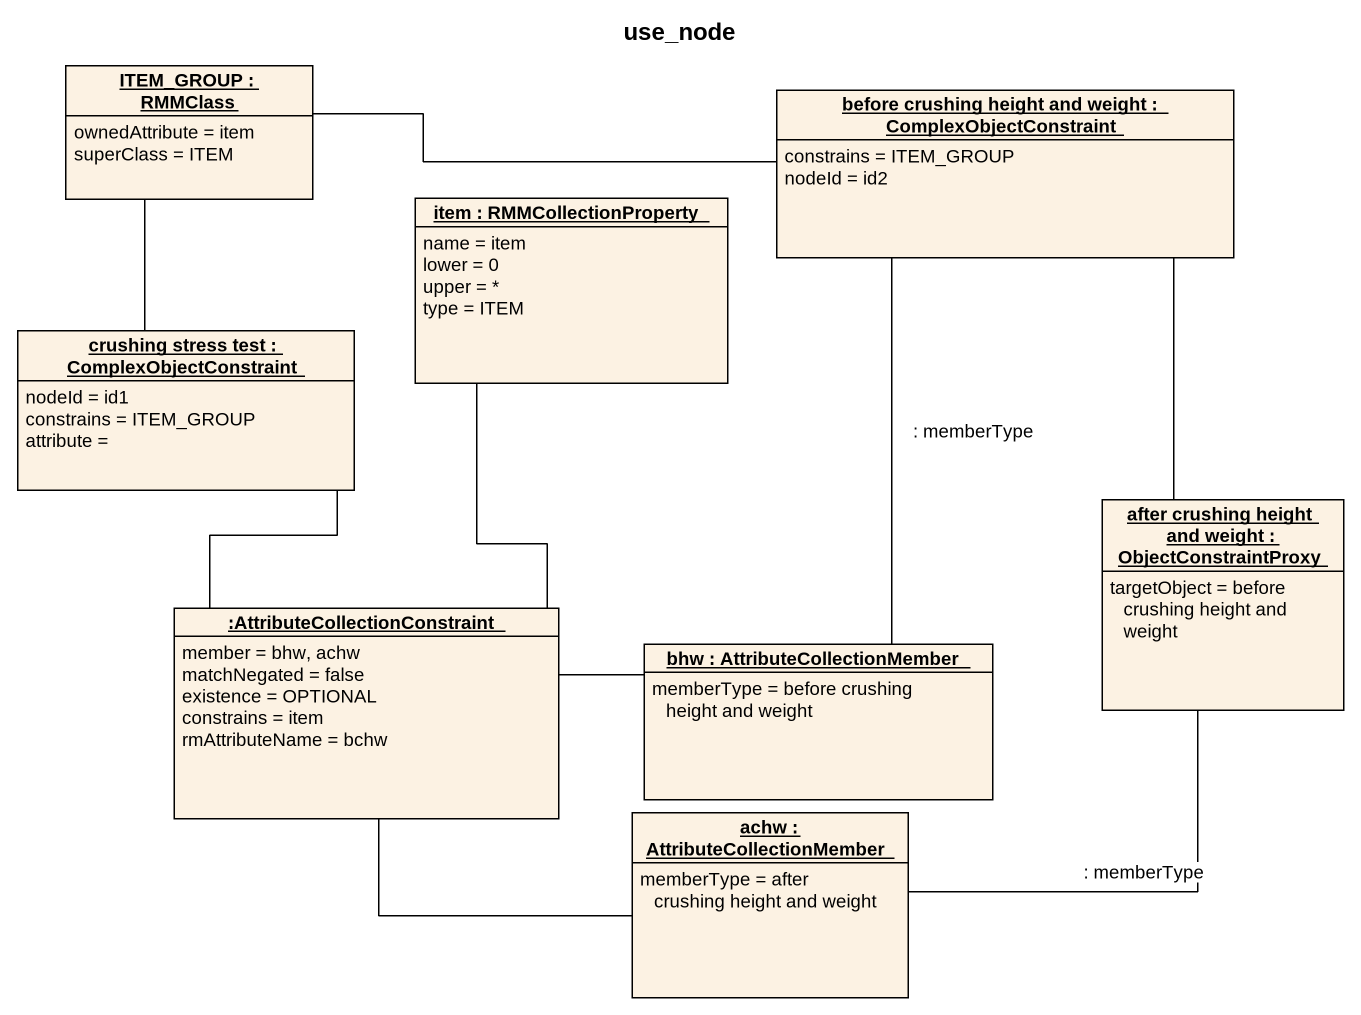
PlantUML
@startuml
title use_node
hide circle
hide empty members
object "ITEM_GROUP : RMMClass" as ITEM_GROUP {
  ownedAttribute = item
  superClass = ITEM
}
object "before crushing height and weight : ComplexObjectConstraint" as before_crushing_height_and {
  constrains = ITEM_GROUP
  nodeId = id2
}
object "item : RMMCollectionProperty" as item {
  name = item
  lower = 0
  upper = *
  type = ITEM
}
object "crushing stress test : ComplexObjectConstraint" as crushing_stress_test {
  nodeId = id1
  constrains = ITEM_GROUP
  attribute =
}
object "after crushing height and weight : ObjectConstraintProxy" as after_crushing_height_and {
  targetObject = before crushing height and weight
}
object ":AttributeCollectionConstraint" as AttributeCollectionConstrain {
  member = bhw, achw
  matchNegated = false
  existence = OPTIONAL
  constrains = item
  rmAttributeName = bchw
}
object "bhw : AttributeCollectionMember" as bhw {
  memberType = before crushing height and weight
}
object "achw : AttributeCollectionMember" as achw {
  memberType = after crushing height and weight
}
before_crushing_height_and -left- ITEM_GROUP
crushing_stress_test -up- ITEM_GROUP
after_crushing_height_and -up- before_crushing_height_and
AttributeCollectionConstrain -up- item
AttributeCollectionConstrain -up- crushing_stress_test
AttributeCollectionConstrain -right- bhw
AttributeCollectionConstrain -right- achw
bhw -up- before_crushing_height_and : : memberType
achw -up- after_crushing_height_and : : memberType
@enduml
